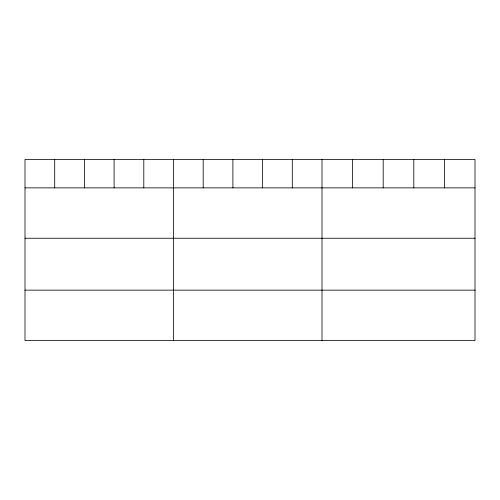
<?xml version="1.0" encoding="UTF-8"?>
<svg xmlns="http://www.w3.org/2000/svg" width="500" height="500" viewBox="0 0 500 500"><rect width="100%" height="100%" fill="white"/><g stroke="black" fill="none" stroke-linecap="round" stroke-linejoin="round"><path stroke-width="0.75" d="M475 187.869L475 340.519L25 340.519L25 159.481L475 159.481L475 187.869L25 187.869M25 238.244L475 238.244M25 290.144L475 290.144M444.4 159.481L444.4 187.869M413.8 159.481L413.8 187.869M383.2 159.481L383.2 187.869M352.6 159.481L352.6 187.869M322 159.481L322 340.519M292.3 159.481L292.3 187.869M262.6 159.481L262.6 187.869M232.9 159.481L232.9 187.869M203.2 159.481L203.2 187.869M173.5 159.481L173.5 340.519M143.8 159.481L143.8 187.869M114.1 159.481L114.1 187.869M84.4 159.481L84.4 187.869M54.7 159.481L54.7 187.869"/></g></svg>
